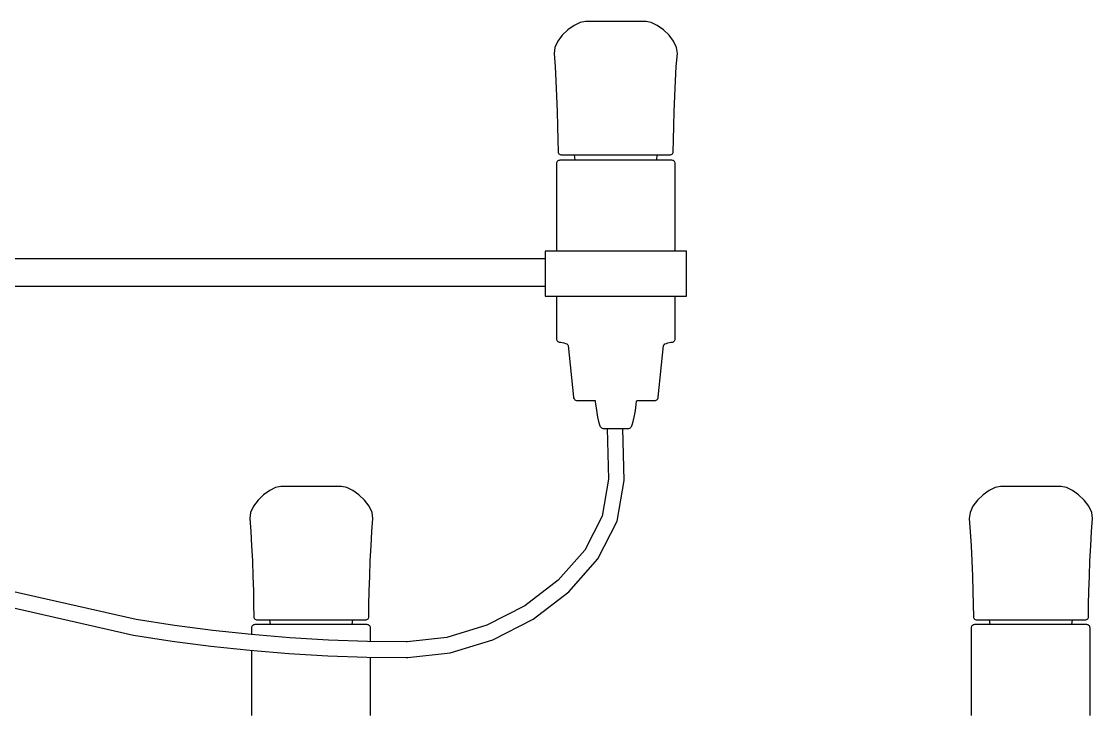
# Model space of a CAD drawing. Header units: millimetres. Extents: x 112 to 8820, y -2365 to 5002.
# Drawn here: x 802.7 to 1014.3, y -358.5 to -221.3 of the extents above; entities that cross this region are included whole.
import ezdxf

# ---------------------------------------------------------------- set-up
doc = ezdxf.new("R2010")
doc.units = ezdxf.units.MM

# ---------------------------------------------------------------- blocks, each defined once
blk = doc.blocks.new('2097-30_EL-front')
for p, q in [((32.433, 44.252), (32.315, 44.194)), ((32.538, 44.273), (32.433, 44.252)), ((32.546, 44.273), (32.538, 44.273)), ((32.591, 44.273), (32.546, 44.273)), ((32.671, 44.273), (32.591, 44.273)), ((32.779, 44.273), (32.671, 44.273)), ((32.91, 44.273), (32.779, 44.273)), ((33.056, 44.273), (32.91, 44.273)), ((33.206, 44.273), (33.056, 44.273)), ((33.352, 44.273), (33.206, 44.273)), ((33.485, 44.273), (33.352, 44.273)), ((33.595, 44.273), (33.485, 44.273)), ((33.677, 44.273), (33.595, 44.273)), ((33.725, 44.273), (33.677, 44.273)), ((33.736, 44.273), (33.725, 44.273)), ((33.841, 44.252), (33.736, 44.273)), ((33.959, 44.194), (33.841, 44.252)), ((32.194, 44.107), (32.083, 43.999)), ((32.315, 44.194), (32.194, 44.107)), ((34.079, 44.107), (33.959, 44.194)), ((34.191, 43.999), (34.079, 44.107)), ((31.993, 43.88), (31.935, 43.757)), ((32.083, 43.999), (31.993, 43.88)), ((34.281, 43.88), (34.191, 43.999)), ((34.34, 43.757), (34.281, 43.88)), ((31.935, 43.757), (31.919, 43.64)), ((31.919, 43.64), (31.939, 43.384)), ((34.335, 43.384), (34.355, 43.64)), ((34.355, 43.64), (34.34, 43.757)), ((31.939, 43.384), (31.956, 43.099)), ((34.318, 43.099), (34.335, 43.384)), ((31.956, 43.099), (31.971, 42.799)), ((34.304, 42.799), (34.318, 43.099)), ((31.971, 42.799), (31.982, 42.496)), ((34.292, 42.496), (34.304, 42.799)), ((31.982, 42.496), (31.991, 42.203)), ((34.284, 42.203), (34.292, 42.496)), ((31.991, 42.203), (31.996, 41.933)), ((34.278, 41.933), (34.284, 42.203)), ((31.996, 41.933), (31.999, 41.699)), ((34.275, 41.699), (34.278, 41.933)), ((31.999, 41.699), (32.001, 41.684)), ((32.001, 41.684), (32.007, 41.67)), ((34.267, 41.67), (34.273, 41.684)), ((34.273, 41.684), (34.275, 41.699)), ((31.97, 41.48), (31.969, 41.465)), ((31.975, 41.493), (31.97, 41.48)), ((31.983, 41.506), (31.975, 41.493)), ((31.993, 41.516), (31.983, 41.506)), ((32.005, 41.524), (31.993, 41.516)), ((32.019, 41.528), (32.005, 41.524)), ((32.007, 41.67), (32.015, 41.658)), ((32.015, 41.658), (32.026, 41.648)), ((32.034, 41.53), (32.019, 41.528)), ((32.026, 41.648), (32.038, 41.641)), ((32.037, 41.53), (32.034, 41.53)), ((32.088, 41.53), (32.037, 41.53)), ((32.038, 41.641), (32.053, 41.636)), ((32.053, 41.636), (32.068, 41.635)), ((32.068, 41.635), (32.083, 41.635)), ((32.083, 41.635), (32.163, 41.635)), ((32.185, 41.53), (32.088, 41.53)), ((32.163, 41.635), (33.96, 41.635)), ((32.324, 41.53), (32.185, 41.53)), ((32.305, 41.635), (32.314, 41.635)), ((32.314, 41.635), (32.328, 41.53)), ((32.498, 41.53), (32.324, 41.53)), ((32.701, 41.53), (32.498, 41.53)), ((32.923, 41.53), (32.701, 41.53)), ((33.154, 41.53), (32.923, 41.53)), ((33.385, 41.53), (33.154, 41.53)), ((33.606, 41.53), (33.385, 41.53)), ((33.805, 41.53), (33.606, 41.53)), ((33.976, 41.53), (33.805, 41.53)), ((33.946, 41.53), (33.96, 41.635)), ((33.96, 41.635), (34.101, 41.635)), ((34.111, 41.53), (33.976, 41.53)), ((34.101, 41.635), (34.186, 41.635)), ((34.203, 41.53), (34.111, 41.53)), ((34.186, 41.635), (34.206, 41.635)), ((34.248, 41.53), (34.203, 41.53)), ((34.206, 41.635), (34.221, 41.636)), ((34.221, 41.636), (34.236, 41.641)), ((34.236, 41.641), (34.249, 41.648)), ((34.263, 41.528), (34.248, 41.53)), ((34.249, 41.648), (34.259, 41.658)), ((34.259, 41.658), (34.267, 41.67)), ((34.277, 41.524), (34.263, 41.528)), ((34.289, 41.516), (34.277, 41.524)), ((34.299, 41.506), (34.289, 41.516)), ((34.307, 41.493), (34.299, 41.506)), ((34.312, 41.48), (34.307, 41.493)), ((34.314, 41.465), (34.312, 41.48)), ((31.969, 41.465), (31.969, 39.732)), ((34.314, 39.732), (34.314, 41.465)), ((31.747, 39.582), (18.944, 39.582)), ((31.75, 39.732), (31.747, 39.732)), ((31.747, 39.732), (31.747, 39.041)), ((31.814, 39.732), (31.75, 39.732)), ((31.937, 39.732), (31.814, 39.732)), ((32.112, 39.732), (31.937, 39.732)), ((32.331, 39.732), (32.112, 39.732)), ((32.587, 39.732), (32.331, 39.732)), ((32.866, 39.732), (32.587, 39.732)), ((33.158, 39.732), (32.866, 39.732)), ((33.449, 39.732), (33.158, 39.732)), ((33.726, 39.732), (33.449, 39.732)), ((33.978, 39.732), (33.726, 39.732)), ((34.193, 39.732), (33.978, 39.732)), ((34.362, 39.732), (34.193, 39.732)), ((34.478, 39.732), (34.362, 39.732)), ((34.536, 39.732), (34.478, 39.732)), ((34.536, 38.845), (34.536, 39.732)), ((18.944, 39.041), (31.747, 39.041)), ((31.747, 39.041), (31.747, 38.845)), ((31.747, 38.845), (31.75, 38.845)), ((31.75, 38.845), (31.814, 38.845)), ((31.814, 38.845), (31.92, 38.845)), ((31.92, 38.845), (32.257, 38.845)), ((31.969, 38.845), (31.969, 38.001)), ((32.257, 38.845), (32.331, 38.845)), ((32.331, 38.845), (32.587, 38.845)), ((32.587, 38.845), (32.866, 38.845)), ((32.866, 38.845), (33.158, 38.845)), ((33.158, 38.845), (33.449, 38.845)), ((33.449, 38.845), (33.726, 38.845)), ((33.726, 38.845), (33.978, 38.845)), ((33.978, 38.845), (34.193, 38.845)), ((34.193, 38.845), (34.362, 38.845)), ((34.314, 38.001), (34.314, 38.845)), ((34.362, 38.845), (34.478, 38.845)), ((34.478, 38.845), (34.536, 38.845)), ((31.969, 38.001), (31.97, 37.986)), ((31.97, 37.986), (31.975, 37.972)), ((31.975, 37.972), (31.983, 37.96)), ((31.983, 37.96), (31.993, 37.949)), ((31.993, 37.949), (32.005, 37.942)), ((32.005, 37.942), (32.019, 37.937)), ((32.019, 37.937), (32.034, 37.935)), ((32.034, 37.935), (32.056, 37.933)), ((32.056, 37.933), (32.083, 37.929)), ((32.083, 37.929), (32.114, 37.921)), ((32.114, 37.921), (32.144, 37.911)), ((32.144, 37.911), (32.171, 37.899)), ((32.171, 37.899), (32.19, 37.885)), ((32.19, 37.885), (32.199, 37.87)), ((34.084, 37.87), (34.092, 37.885)), ((34.092, 37.885), (34.111, 37.899)), ((34.111, 37.899), (34.138, 37.911)), ((34.138, 37.911), (34.168, 37.921)), ((34.168, 37.921), (34.199, 37.929)), ((34.199, 37.929), (34.226, 37.933)), ((34.226, 37.933), (34.248, 37.935)), ((34.248, 37.935), (34.263, 37.937)), ((34.263, 37.937), (34.277, 37.942)), ((34.277, 37.942), (34.289, 37.949)), ((34.289, 37.949), (34.299, 37.96)), ((34.299, 37.96), (34.307, 37.972)), ((34.307, 37.972), (34.312, 37.986)), ((34.312, 37.986), (34.314, 38.001)), ((32.199, 37.87), (32.304, 36.848)), ((33.978, 36.848), (34.084, 37.87)), ((32.304, 36.848), (32.307, 36.832)), ((32.307, 36.832), (32.314, 36.818)), ((32.314, 36.818), (32.322, 36.806)), ((33.96, 36.806), (33.969, 36.818)), ((33.969, 36.818), (33.975, 36.832)), ((33.975, 36.832), (33.978, 36.848)), ((32.322, 36.806), (32.333, 36.796)), ((32.333, 36.796), (32.346, 36.789)), ((32.346, 36.789), (32.361, 36.784)), ((32.361, 36.784), (32.376, 36.782)), ((32.376, 36.782), (32.378, 36.782)), ((32.378, 36.782), (32.413, 36.782)), ((32.413, 36.782), (32.48, 36.782)), ((32.48, 36.782), (32.576, 36.782)), ((32.576, 36.782), (32.697, 36.782)), ((32.697, 36.782), (32.729, 36.782)), ((32.729, 36.782), (32.731, 36.763)), ((32.731, 36.763), (32.738, 36.71)), ((32.738, 36.71), (32.749, 36.635)), ((32.749, 36.635), (32.763, 36.547)), ((33.519, 36.547), (33.533, 36.635)), ((33.533, 36.635), (33.544, 36.71)), ((33.544, 36.71), (33.551, 36.763)), ((33.551, 36.763), (33.553, 36.782)), ((33.553, 36.782), (33.6, 36.782)), ((33.6, 36.782), (33.718, 36.782)), ((33.718, 36.782), (33.811, 36.782)), ((33.811, 36.782), (33.875, 36.782)), ((33.875, 36.782), (33.906, 36.782)), ((33.906, 36.782), (33.922, 36.784)), ((33.922, 36.784), (33.936, 36.789)), ((33.936, 36.789), (33.949, 36.796)), ((33.949, 36.796), (33.96, 36.806)), ((32.763, 36.547), (32.779, 36.455)), ((32.779, 36.455), (32.798, 36.37)), ((33.485, 36.37), (33.503, 36.455)), ((33.503, 36.455), (33.519, 36.547)), ((32.798, 36.37), (32.817, 36.301)), ((32.817, 36.301), (32.824, 36.284)), ((32.824, 36.284), (32.833, 36.268)), ((32.833, 36.268), (32.843, 36.254)), ((32.843, 36.254), (32.855, 36.242)), ((32.855, 36.242), (32.868, 36.233)), ((32.868, 36.233), (32.882, 36.228)), ((32.882, 36.228), (32.897, 36.226)), ((32.897, 36.226), (32.898, 36.226)), ((32.898, 36.226), (32.909, 36.226)), ((32.909, 36.226), (32.93, 36.226)), ((32.93, 36.226), (32.961, 36.226)), ((32.961, 36.226), (32.999, 36.226)), ((32.971, 36.226), (32.995, 35.227)), ((32.999, 36.226), (33.044, 36.226)), ((33.044, 36.226), (33.093, 36.226)), ((33.093, 36.226), (33.144, 36.226)), ((33.144, 36.226), (33.195, 36.226)), ((33.195, 36.226), (33.244, 36.226)), ((33.244, 36.226), (33.288, 36.226)), ((33.306, 35.204), (33.281, 36.226)), ((33.288, 36.226), (33.325, 36.226)), ((33.325, 36.226), (33.355, 36.226)), ((33.355, 36.226), (33.375, 36.226)), ((33.375, 36.226), (33.385, 36.226)), ((33.385, 36.226), (33.4, 36.228)), ((33.4, 36.228), (33.414, 36.233)), ((33.414, 36.233), (33.427, 36.242)), ((33.427, 36.242), (33.439, 36.254)), ((33.439, 36.254), (33.449, 36.268)), ((33.449, 36.268), (33.458, 36.284)), ((33.458, 36.284), (33.465, 36.301)), ((33.465, 36.301), (33.485, 36.37)), ((32.995, 35.227), (32.87, 34.496)), ((33.167, 34.396), (33.306, 35.204)), ((26.183, 34.919), (26.072, 34.812)), ((26.303, 35.006), (26.183, 34.919)), ((26.42, 35.064), (26.303, 35.006)), ((26.525, 35.086), (26.42, 35.064)), ((26.56, 35.086), (26.525, 35.086)), ((26.63, 35.086), (26.56, 35.086)), ((26.732, 35.086), (26.63, 35.086)), ((26.857, 35.086), (26.732, 35.086)), ((27, 35.086), (26.857, 35.086)), ((27.15, 35.086), (27, 35.086)), ((27.298, 35.086), (27.15, 35.086)), ((27.435, 35.086), (27.298, 35.086)), ((27.553, 35.086), (27.435, 35.086)), ((27.643, 35.086), (27.553, 35.086)), ((27.7, 35.086), (27.643, 35.086)), ((27.722, 35.086), (27.7, 35.086)), ((27.827, 35.064), (27.722, 35.086)), ((27.945, 35.006), (27.827, 35.064)), ((28.066, 34.919), (27.945, 35.006)), ((28.177, 34.812), (28.066, 34.919)), ((40.397, 34.919), (40.286, 34.812)), ((40.517, 35.006), (40.397, 34.919)), ((40.635, 35.064), (40.517, 35.006)), ((40.74, 35.086), (40.635, 35.064)), ((40.749, 35.086), (40.74, 35.086)), ((40.794, 35.086), (40.749, 35.086)), ((40.874, 35.086), (40.794, 35.086)), ((40.984, 35.086), (40.874, 35.086)), ((41.115, 35.086), (40.984, 35.086)), ((41.261, 35.086), (41.115, 35.086)), ((41.411, 35.086), (41.261, 35.086)), ((41.557, 35.086), (41.411, 35.086)), ((41.689, 35.086), (41.557, 35.086)), ((41.799, 35.086), (41.689, 35.086)), ((41.881, 35.086), (41.799, 35.086)), ((41.928, 35.086), (41.881, 35.086)), ((41.938, 35.086), (41.928, 35.086)), ((42.043, 35.064), (41.938, 35.086)), ((42.161, 35.006), (42.043, 35.064)), ((42.282, 34.919), (42.161, 35.006)), ((42.393, 34.812), (42.282, 34.919)), ((26.072, 34.812), (25.982, 34.693)), ((28.268, 34.693), (28.177, 34.812)), ((40.286, 34.812), (40.195, 34.693)), ((42.483, 34.693), (42.393, 34.812)), ((25.924, 34.57), (25.909, 34.452)), ((25.982, 34.693), (25.924, 34.57)), ((28.326, 34.57), (28.268, 34.693)), ((28.342, 34.452), (28.326, 34.57)), ((32.87, 34.496), (32.527, 33.828)), ((40.137, 34.57), (40.121, 34.452)), ((40.195, 34.693), (40.137, 34.57)), ((42.542, 34.57), (42.483, 34.693)), ((42.557, 34.452), (42.542, 34.57)), ((25.909, 34.452), (25.929, 34.196)), ((28.322, 34.196), (28.342, 34.452)), ((32.784, 33.651), (33.167, 34.396)), ((40.121, 34.452), (40.141, 34.196)), ((42.537, 34.196), (42.557, 34.452)), ((25.929, 34.196), (25.946, 33.912)), ((28.304, 33.912), (28.322, 34.196)), ((40.141, 34.196), (40.159, 33.912)), ((42.52, 33.912), (42.537, 34.196)), ((25.946, 33.912), (25.96, 33.612)), ((28.29, 33.612), (28.304, 33.912)), ((40.159, 33.912), (40.173, 33.612)), ((42.506, 33.612), (42.52, 33.912)), ((32.527, 33.828), (32.002, 33.23)), ((32.214, 33.002), (32.784, 33.651)), ((25.96, 33.612), (25.971, 33.309)), ((28.279, 33.309), (28.29, 33.612)), ((40.173, 33.612), (40.184, 33.309)), ((42.494, 33.309), (42.506, 33.612)), ((25.971, 33.309), (25.98, 33.016)), ((28.27, 33.016), (28.279, 33.309)), ((32.002, 33.23), (31.341, 32.728)), ((40.184, 33.309), (40.193, 33.016)), ((42.486, 33.016), (42.494, 33.309)), ((23.668, 32.452), (20.432, 33.186)), ((25.98, 33.016), (25.985, 32.746)), ((28.264, 32.746), (28.27, 33.016)), ((40.193, 33.016), (40.199, 32.746)), ((42.48, 32.746), (42.486, 33.016)), ((20.342, 32.888), (23.61, 32.146)), ((31.506, 32.464), (32.214, 33.002)), ((25.985, 32.746), (25.989, 32.512)), ((28.261, 32.512), (28.264, 32.746)), ((31.341, 32.728), (30.591, 32.344)), ((40.199, 32.746), (40.202, 32.512)), ((42.477, 32.512), (42.48, 32.746)), ((24.421, 32.336), (23.668, 32.452)), ((25.989, 32.512), (25.99, 32.497)), ((25.99, 32.497), (25.996, 32.483)), ((25.996, 32.483), (26.004, 32.471)), ((26.004, 32.471), (26.015, 32.461)), ((26.015, 32.461), (26.027, 32.453)), ((26.027, 32.453), (26.042, 32.449)), ((26.042, 32.449), (26.057, 32.447)), ((26.057, 32.447), (26.12, 32.447)), ((26.12, 32.447), (27.94, 32.447)), ((26.245, 32.447), (26.302, 32.447)), ((26.302, 32.447), (26.314, 32.354)), ((27.934, 32.354), (27.946, 32.447)), ((27.946, 32.447), (28.052, 32.447)), ((28.052, 32.447), (28.154, 32.447)), ((28.154, 32.447), (28.192, 32.447)), ((28.192, 32.447), (28.208, 32.449)), ((28.208, 32.449), (28.222, 32.453)), ((28.222, 32.453), (28.235, 32.461)), ((28.235, 32.461), (28.246, 32.471)), ((28.246, 32.471), (28.254, 32.483)), ((28.254, 32.483), (28.259, 32.497)), ((28.259, 32.497), (28.261, 32.512)), ((30.708, 32.055), (31.506, 32.464)), ((40.202, 32.512), (40.204, 32.497)), ((40.204, 32.497), (40.209, 32.483)), ((40.209, 32.483), (40.217, 32.471)), ((40.217, 32.471), (40.228, 32.461)), ((40.228, 32.461), (40.241, 32.453)), ((40.241, 32.453), (40.255, 32.449)), ((40.255, 32.449), (40.271, 32.447)), ((40.271, 32.447), (40.286, 32.447)), ((40.286, 32.447), (40.368, 32.447)), ((40.368, 32.447), (40.51, 32.447)), ((40.51, 32.447), (40.516, 32.447)), ((40.516, 32.447), (40.529, 32.354)), ((40.516, 32.447), (42.305, 32.447)), ((42.15, 32.354), (42.162, 32.447)), ((42.305, 32.447), (42.39, 32.447)), ((42.39, 32.447), (42.408, 32.447)), ((42.408, 32.447), (42.424, 32.449)), ((42.424, 32.449), (42.438, 32.453)), ((42.438, 32.453), (42.451, 32.461)), ((42.451, 32.461), (42.461, 32.471)), ((42.461, 32.471), (42.47, 32.483)), ((42.47, 32.483), (42.475, 32.497)), ((42.475, 32.497), (42.477, 32.512)), ((25.18, 32.237), (24.421, 32.336)), ((25.941, 32.157), (25.18, 32.237)), ((25.946, 32.303), (25.944, 32.288)), ((25.944, 32.288), (25.944, 32.156)), ((25.951, 32.317), (25.946, 32.303)), ((25.959, 32.329), (25.951, 32.317)), ((25.969, 32.339), (25.959, 32.329)), ((25.981, 32.347), (25.969, 32.339)), ((25.995, 32.352), (25.981, 32.347)), ((26.01, 32.354), (25.995, 32.352)), ((26.016, 32.354), (26.01, 32.354)), ((26.07, 32.354), (26.016, 32.354)), ((26.17, 32.354), (26.07, 32.354)), ((26.312, 32.354), (26.17, 32.354)), ((26.489, 32.354), (26.312, 32.354)), ((26.693, 32.354), (26.489, 32.354)), ((26.916, 32.354), (26.693, 32.354)), ((27.148, 32.354), (26.916, 32.354)), ((27.378, 32.354), (27.148, 32.354)), ((27.597, 32.354), (27.378, 32.354)), ((27.795, 32.354), (27.597, 32.354)), ((27.964, 32.354), (27.795, 32.354)), ((28.096, 32.354), (27.964, 32.354)), ((28.185, 32.354), (28.096, 32.354)), ((28.227, 32.354), (28.185, 32.354)), ((28.242, 32.352), (28.227, 32.354)), ((28.256, 32.347), (28.242, 32.352)), ((28.268, 32.339), (28.256, 32.347)), ((28.278, 32.329), (28.268, 32.339)), ((28.286, 32.317), (28.278, 32.329)), ((28.291, 32.303), (28.286, 32.317)), ((28.292, 32.288), (28.291, 32.303)), ((28.292, 32.021), (28.292, 32.288)), ((30.591, 32.344), (29.803, 32.099)), ((40.162, 32.303), (40.16, 32.288)), ((40.16, 32.288), (40.16, 30.556)), ((40.167, 32.317), (40.162, 32.303)), ((40.175, 32.329), (40.167, 32.317)), ((40.185, 32.339), (40.175, 32.329)), ((40.197, 32.347), (40.185, 32.339)), ((40.211, 32.352), (40.197, 32.347)), ((40.226, 32.354), (40.211, 32.352)), ((40.232, 32.354), (40.226, 32.354)), ((40.286, 32.354), (40.232, 32.354)), ((40.386, 32.354), (40.286, 32.354)), ((40.528, 32.354), (40.386, 32.354)), ((40.704, 32.354), (40.528, 32.354)), ((40.909, 32.354), (40.704, 32.354)), ((41.132, 32.354), (40.909, 32.354)), ((41.363, 32.354), (41.132, 32.354)), ((41.594, 32.354), (41.363, 32.354)), ((41.813, 32.354), (41.594, 32.354)), ((42.011, 32.354), (41.813, 32.354)), ((42.18, 32.354), (42.011, 32.354)), ((42.311, 32.354), (42.18, 32.354)), ((42.4, 32.354), (42.311, 32.354)), ((42.443, 32.354), (42.4, 32.354)), ((42.458, 32.352), (42.443, 32.354)), ((42.471, 32.347), (42.458, 32.352)), ((42.484, 32.339), (42.471, 32.347)), ((42.494, 32.329), (42.484, 32.339)), ((42.502, 32.317), (42.494, 32.329)), ((42.506, 32.303), (42.502, 32.317)), ((42.508, 32.288), (42.506, 32.303)), ((42.508, 30.556), (42.508, 32.288)), ((23.61, 32.146), (24.377, 32.028)), ((24.377, 32.028), (25.143, 31.929)), ((26.703, 32.094), (25.941, 32.157)), ((27.467, 32.049), (26.703, 32.094)), ((28.232, 32.022), (27.467, 32.049)), ((28.998, 32.013), (28.232, 32.022)), ((29.016, 32.013), (28.998, 32.013)), ((29.803, 32.099), (29.016, 32.013)), ((29.866, 31.794), (30.708, 32.055)), ((25.143, 31.929), (25.912, 31.847)), ((25.912, 31.847), (26.681, 31.784)), ((25.944, 31.845), (25.944, 30.556)), ((26.681, 31.784), (27.452, 31.739)), ((27.452, 31.739), (28.224, 31.712)), ((29.033, 31.702), (29.866, 31.794)), ((28.224, 31.712), (28.996, 31.702)), ((28.292, 30.556), (28.292, 31.711)), ((28.996, 31.702), (29.033, 31.702))]:
    blk.add_line(p, q)

msp = doc.modelspace()

# ---------------------------------------------------------------- block references
at = {"color": 0, "xscale": 10, "yscale": 10, "zscale": 10}
msp.add_blockref('2097-30_EL-front', (588.69, -664.02), dxfattribs=at)

doc.saveas('drawing.dxf')
